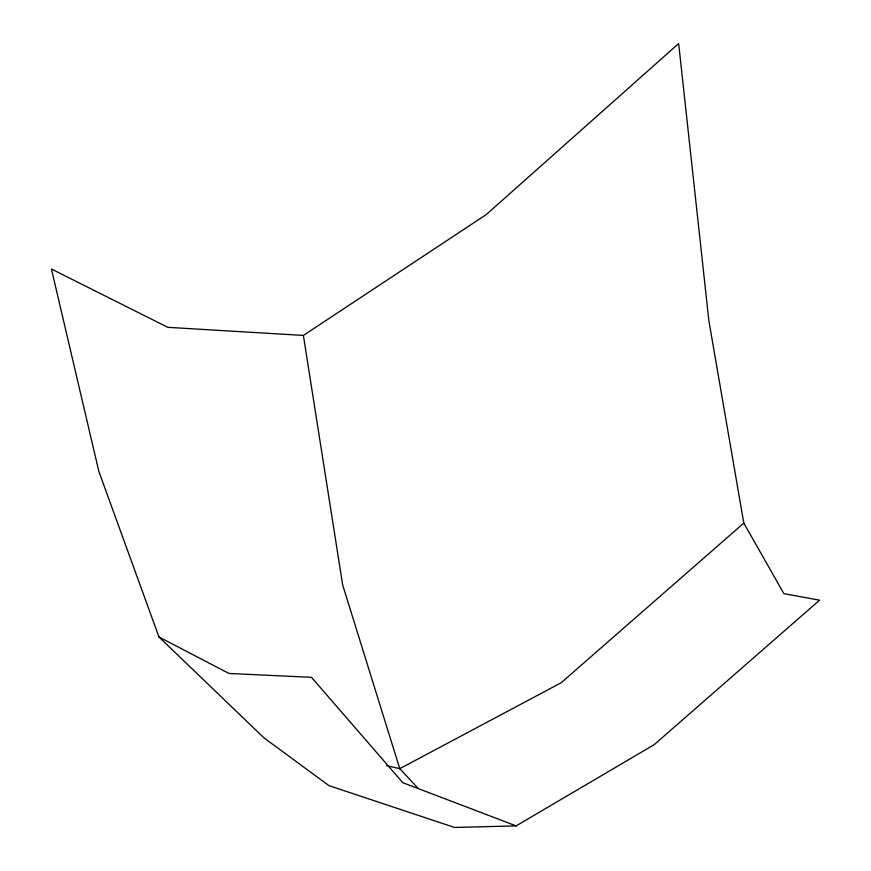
<?xml version="1.0" encoding="UTF-8"?>
<svg xmlns="http://www.w3.org/2000/svg" width="871" height="871" viewBox="0 0 871 871"><rect width="100%" height="100%" fill="white"/><g stroke="black" fill="none" stroke-linecap="round" stroke-linejoin="round"><path stroke-width="1.31" d="M743.812 523.112L783.9 593.674L819.567 600.184L654.165 744.672L516.122 825.893L454.542 827.45L328.922 785.62L263.804 737.715L158.968 636.984L98.859 471.461L51.433 269.019L167.809 327.333L303.38 335.433L486.279 214.56L678.661 43.55L708.874 320.789L743.812 523.112L561.218 682.722L399.767 768.668L386.572 765.663M516.122 825.893L402.794 782.691L311.459 677.311L228.997 673.468L158.968 636.984M418.026 788.266L399.767 768.668L342.662 584.942L303.38 335.433"/></g></svg>
